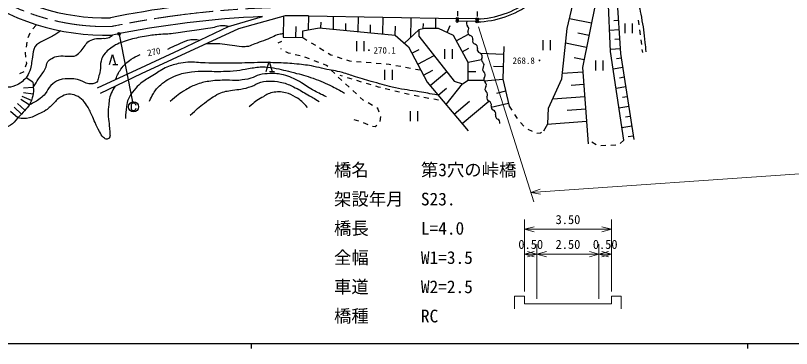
# Model space of a CAD drawing. Units: millimetres, scale not verified, with parts at other scales. Extents: x 40000 to 680000, y 20000 to 380000.
# Drawn here: x 120522 to 276853, y 204000 to 271079 of the extents above; entities that cross this region are included whole.
import ezdxf
from ezdxf.enums import TextEntityAlignment as Align

# ---------------------------------------------------------------- set-up
doc = ezdxf.new("R2010")
doc.units = ezdxf.units.MM
doc.header["$LTSCALE"] = 1000
doc.header["$PDMODE"] = 32
doc.header["$PDSIZE"] = 500
doc.linetypes.add('CHAIN', pattern=[18.5, 12, -1.5, 3.5, -1.5])
for name, color, linetype, lineweight in [('S-BGD', 7, 'Continuous', 25), ('S-BMK', 2, 'CHAIN', 13), ('S-STR-HTXT', 7, 'Continuous', 13), ('S-STR-STRC', 7, 'Continuous', 25), ('S-TTL-BAND', 7, 'Continuous', 25)]:
    doc.layers.add(name, color=color, linetype=linetype, lineweight=lineweight)
doc.styles.add('ＭＳ ゴシック', font='')
doc.styles.get('ＭＳ ゴシック').set_extended_font_data('MS Gothic')

msp = doc.modelspace()

# ---------------------------------------------------------------- linework, layer by layer
at = {"layer": 'S-BGD'}
for p, q in [((240400, 263839), (239543, 282874)), ((231635, 268491), (234107, 278569)), ((241365, 279619), (242435, 263432)), ((237530, 274291), (234772, 260600)), ((163440, 268892), (170283, 270850)), ((174853, 270985), (165443, 268412)), ((174533, 270897), (174455, 266692)), ((179536, 271008), (179483, 268178)), ((179545, 271008), (209530, 270455)), ((184535, 270916), (184487, 268336)), ((189534, 270824), (189479, 267849)), ((194533, 270732), (194471, 267363)), ((200148, 270628), (200073, 266608)), ((205147, 270536), (205109, 268465)), ((209530, 270455), (209521, 269955)), ((213530, 270381), (209530, 270455)), ((209558, 271955), (209540, 270955)), ((213557, 271881), (213539, 270881)), ((124005, 268418), (124680, 269156)), ((153548, 264166), (163440, 268892)), ((182013, 269771), (181991, 268579)), ((187009, 269481), (186983, 268093)), ((192004, 269192), (191975, 267606)), ((197000, 268902), (196967, 267119)), ((202627, 269473), (202606, 268364)), ((207476, 267662), (208121, 269066)), ((213521, 269881), (209521, 269955)), ((213521, 269881), (213519, 269778)), ((213530, 270381), (213521, 269881)), ((236571, 269531), (232110, 270429)), ((241996, 270074), (241079, 270013)), ((243283, 269491), (243283, 267491)), ((244783, 269491), (244783, 267491)), ((245951, 270166), (246082, 269175)), ((123077, 266663), (123494, 267572)), ((165443, 268412), (145818, 259360)), ((176995, 268838), (176955, 266665)), ((178373, 267968), (181730, 268605)), ((178373, 266650), (178373, 267968)), ((181730, 268605), (196985, 267118)), ((201756, 268188), (198881, 265488)), ((202939, 268433), (201756, 268188)), ((201756, 268188), (201797, 266924)), ((205711, 268473), (202939, 268433)), ((208728, 267087), (205711, 268473)), ((230589, 258318), (231635, 268491)), ((236077, 267080), (233830, 267532)), ((242120, 268202), (240209, 268076)), ((246213, 268184), (246343, 267192)), ((173470, 265599), (174188, 265936)), ((174421, 266693), (178373, 266650)), ((178373, 266650), (179225, 266127)), ((189216, 265890), (189216, 263890)), ((190716, 265890), (190716, 263890)), ((196985, 267118), (199705, 264781)), ((201797, 266924), (208891, 257873)), ((211705, 261583), (208728, 267087)), ((209326, 265981), (211784, 267310)), ((226756, 266114), (226756, 264114)), ((228256, 266114), (228256, 264114)), ((242246, 266291), (241291, 266228)), ((246474, 266201), (246605, 265209)), ((122715, 264697), (122891, 265682)), ((174134, 264285), (173955, 264389)), ((180077, 265605), (180930, 265082)), ((181782, 264559), (182635, 264036)), ((199705, 264781), (203444, 257684)), ((200384, 263491), (201836, 264256)), ((206978, 264323), (206978, 262323)), ((208478, 264323), (208478, 262323)), ((210516, 263782), (211864, 264511)), ((218926, 264859), (218679, 258246)), ((235584, 264629), (231326, 265486)), ((242373, 264380), (240381, 264249)), ((246735, 264218), (246812, 263635)), ((122521, 263605), (122540, 263713)), ((122625, 262720), (122521, 263605)), ((139442, 261224), (140042, 263224)), ((140042, 263224), (140642, 261224)), ((146779, 261042), (153548, 264166)), ((175504, 263493), (175000, 263785)), ((175912, 263403), (175504, 263493)), ((177864, 262971), (176888, 263187)), ((179756, 262336), (178823, 262698)), ((183487, 263513), (184029, 263181)), ((184029, 263181), (184375, 263067)), ((185325, 262754), (186275, 262441)), ((201550, 261279), (204856, 263021)), ((218866, 263242), (214273, 263414)), ((243060, 245959), (240400, 263839)), ((242435, 263432), (245082, 246128)), ((122565, 260756), (122769, 261497)), ((122769, 261497), (122742, 261727)), ((140142, 261224), (141142, 261224)), ((171005, 259823), (171605, 261823)), ((171605, 261823), (172205, 259823)), ((181621, 261613), (180688, 261974)), ((183204, 260999), (182553, 261251)), ((187224, 262128), (187800, 261939)), ((187800, 261939), (188193, 261907)), ((189190, 261827), (190186, 261746)), ((191183, 261666), (192180, 261585)), ((193177, 261505), (194173, 261425)), ((195170, 261344), (195771, 261296)), ((195771, 261296), (196161, 261222)), ((214392, 262129), (211705, 261583)), ((211705, 258036), (211705, 261583)), ((235090, 262178), (233080, 262583)), ((237354, 262009), (237354, 260009)), ((238854, 262009), (238854, 260009)), ((242581, 262477), (241614, 262329)), ((121372, 259373), (122266, 259820)), ((137007, 256517), (146779, 261042)), ((171705, 259823), (172705, 259823)), ((183419, 260787), (183204, 260999)), ((184844, 259384), (184131, 260086)), ((194888, 260144), (194888, 258144)), ((196388, 260144), (196388, 258144)), ((197144, 261036), (198126, 260851)), ((199109, 260665), (200092, 260480)), ((201074, 260294), (202057, 260108)), ((202715, 259067), (204569, 260044)), ((204055, 256957), (207405, 259770)), ((211705, 259809), (213231, 259809)), ((218773, 260744), (216827, 260817)), ((234840, 259691), (230699, 259384)), ((234772, 260600), (235913, 245197)), ((242871, 260584), (240928, 260287)), ((124001, 257676), (122645, 258558)), ((145818, 259360), (137567, 255395)), ((186269, 257980), (185556, 258682)), ((185880, 259061), (186360, 258915)), ((187317, 258624), (188274, 258333)), ((189231, 258043), (190188, 257752)), ((210563, 257343), (211705, 258036)), ((211705, 258036), (214891, 258036)), ((214944, 257905), (218679, 258246)), ((218679, 258246), (219962, 252818)), ((227927, 252423), (230589, 258318)), ((243169, 258636), (242195, 258487)), ((124103, 256594), (122108, 256457)), ((187738, 256623), (187001, 257300)), ((191145, 257461), (192101, 257171)), ((193058, 256880), (193583, 256721)), ((193583, 256721), (194022, 256615)), ((203444, 257684), (211688, 247868)), ((205663, 255042), (207329, 256441)), ((207271, 253128), (210563, 257343)), ((208891, 257873), (210563, 257343)), ((235024, 257198), (232468, 257008)), ((243468, 256680), (241504, 256379)), ((124079, 255232), (122100, 255516)), ((189211, 255271), (188474, 255947)), ((194994, 256380), (195966, 256145)), ((196938, 255910), (197910, 255675)), ((198882, 255440), (199854, 255205)), ((200834, 255006), (201817, 254823)), ((219254, 255813), (217426, 255381)), ((122417, 251990), (120951, 253349)), ((123279, 253066), (121584, 254127)), ((123737, 253984), (121883, 254733)), ((190540, 254050), (189947, 254594)), ((190710, 253954), (190540, 254050)), ((192451, 252969), (191581, 253462)), ((202800, 254640), (203783, 254457)), ((204766, 254273), (205749, 254090)), ((208878, 251213), (212002, 253837)), ((210486, 249299), (215873, 253823)), ((219829, 253380), (216329, 252552)), ((235209, 254704), (228741, 254225)), ((243768, 254716), (242786, 254565)), ((121010, 250447), (119496, 251754)), ((121703, 251233), (120240, 252598)), ((193494, 252379), (193321, 252477)), ((193796, 251637), (193494, 252379)), ((200037, 251785), (200037, 249785)), ((201537, 251785), (201537, 249785)), ((219962, 252818), (220509, 251980)), ((227737, 249286), (227927, 252423)), ((235394, 252211), (231637, 251933)), ((244070, 252744), (242090, 252441)), ((188672, 250142), (189626, 249844)), ((193964, 249712), (194106, 250702)), ((221056, 251143), (221603, 250306)), ((244373, 250764), (243383, 250612)), ((190570, 249517), (191497, 249142)), ((192435, 248808), (192999, 248732)), ((192999, 248732), (193336, 249001)), ((222264, 249557), (222934, 248814)), ((226976, 247859), (227737, 249286)), ((235578, 249718), (227654, 249131)), ((244676, 248784), (242685, 248480)), ((223705, 248208), (224611, 247787)), ((225526, 247406), (226309, 247460)), ((226309, 247460), (226494, 247571)), ((237499, 245043), (236652, 245575)), ((243060, 245959), (242324, 245282)), ((244978, 246804), (243979, 246651)), ((239434, 244874), (238435, 244840)), ((241432, 244974), (240433, 244913))]:
    msp.add_line(p, q, dxfattribs=at)
for centre, radius, start, end in [((138715, 313852), 43250, 233.2235, 271.21669), ((138715, 313852), 46750, 233.2235, 271.6149), ((178117, 82763), 191750, 93.48263, 101.57762), ((212838, 289116), 18750, 272.11483, 306.21113), ((212838, 289116), 19350, 272.0164, 306.14571), ((178117, 82763), 188250, 92.38517, 101.67186), ((178117, 82763), 188250, 89.56541, 90.99338), ((212082, 269459), 725, 140.71109, 227.91673), ((211110, 268383), 725, 320.71109, 47.91673), ((212371, 267735), 725, 164.86638, 252.07202), ((211925, 266355), 725, 344.86638, 72.07202), ((213325, 265976), 725, 164.86638, 252.07202), ((212878, 264597), 725, 344.86638, 72.07202), ((214278, 264218), 725, 164.86638, 252.07202), ((213832, 262839), 725, 344.86638, 72.07202), ((215112, 262215), 725, 143.19433, 230.39997), ((214188, 261098), 725, 323.19433, 50.39997), ((215349, 260229), 725, 143.19433, 230.39997), ((214424, 259112), 725, 323.19433, 50.39997), ((215585, 258243), 725, 143.19433, 230.39997), ((215822, 256257), 725, 143.19433, 230.39997), ((214661, 257126), 725, 323.19433, 50.39997), ((214898, 255140), 725, 323.19433, 50.39997), ((216169, 254485), 725, 162.26411, 249.46975), ((215660, 253127), 725, 342.26411, 69.46975), ((217041, 252685), 725, 162.26411, 249.46975), ((216533, 251327), 725, 342.26411, 69.46975), ((217914, 250886), 725, 162.26411, 249.46975), ((217405, 249528), 725, 342.26411, 69.46975)]:
    msp.add_arc(centre, radius, start, end, dxfattribs=at)
for points, knots in [([(245606, 275311), (246136, 273140), (246279, 272530), (246610, 270727), (246971, 268752), (247115, 267633), (247332, 265637), (247413, 264901), (247442, 264659), (247521, 263751)], [0, 0, 0, 0, 1, 1, 1, 2, 2, 2, 3, 3, 3, 3]), ([(163440, 268892), (163029, 268973), (162877, 268973), (162514, 268992), (161448, 269048), (160873, 268712), (159819, 268547), (158357, 268318), (157533, 268222), (156069, 268008), (154595, 267792), (153777, 267610), (152296, 267446), (151174, 267321), (150538, 267343), (149414, 267235), (148285, 267126), (147648, 267083), (146532, 266883), (145225, 266649), (144492, 266492), (143227, 266086), (142062, 265713), (141344, 265587), (140321, 264915), (139460, 264348), (138957, 264000), (138330, 263181), (137998, 262748), (137907, 262435), (137744, 261915), (137515, 261188), (137708, 260722), (137580, 259970), (137488, 259429), (137394, 259133), (137228, 258611), (137110, 258238), (137178, 257923), (136877, 257673), (136379, 257261), (135905, 257281), (135260, 257322), (134489, 257371), (134170, 257847), (133432, 258072), (132820, 258258), (132454, 258302), (131815, 258330), (130812, 258373), (130215, 258360), (129260, 258048), (128539, 257813), (128202, 257485), (127643, 256970), (127066, 256439), (127040, 255892), (126519, 255307), (126161, 254905), (125927, 254709), (125511, 254369), (124729, 253730), (124336, 253588), (123279, 253066)], [0, 0, 0, 0, 1, 1, 1, 2, 2, 2, 3, 3, 3, 4, 4, 4, 5, 5, 5, 6, 6, 6, 7, 7, 7, 8, 8, 8, 9, 9, 9, 10, 10, 10, 11, 11, 11, 12, 12, 12, 13, 13, 13, 14, 14, 14, 15, 15, 15, 16, 16, 16, 17, 17, 17, 18, 18, 18, 19, 19, 19, 20, 20, 20, 21, 21, 21, 21]), ([(129615, 267997), (128728, 267405), (128477, 267231), (127711, 266801), (127080, 266448), (126681, 266333), (126064, 265956), (125384, 265540), (124830, 265434), (124417, 264753), (123990, 264050), (124103, 263509), (123927, 262705), (123691, 261633), (123798, 260966), (123393, 259945), (123165, 259373), (123051, 259020), (122645, 258558), (121955, 257774), (121476, 257332), (120499, 256962), (119048, 256412), (118086, 256623), (116536, 256695), (115485, 256744), (114905, 256887), (113865, 257051), (112749, 257227), (112133, 257380), (111016, 257541), (110356, 257636), (110140, 257667), (109324, 257764)], [0, 0, 0, 0, 1, 1, 1, 2, 2, 2, 3, 3, 3, 4, 4, 4, 5, 5, 5, 6, 6, 6, 7, 7, 7, 8, 8, 8, 9, 9, 9, 10, 10, 10, 11, 11, 11, 11]), ([(174468, 267391), (174072, 267363), (173937, 267339), (173604, 267265), (173040, 267139), (172762, 266941), (172228, 266721), (171551, 266441), (171185, 266249), (170501, 265985), (169823, 265724), (169424, 265629), (168742, 265377), (168226, 265188), (167969, 264978), (167431, 264866), (166916, 264758), (166612, 264779), (166087, 264802), (165332, 264834), (164918, 264961), (164168, 265058), (163381, 265159), (162943, 265242), (162153, 265313), (160861, 265430), (160397, 265395), (158833, 265363)], [0, 0, 0, 0, 1, 1, 1, 2, 2, 2, 3, 3, 3, 4, 4, 4, 5, 5, 5, 6, 6, 6, 7, 7, 7, 8, 8, 8, 9, 9, 9, 9]), ([(124103, 256594), (124608, 257435), (124744, 257656), (125171, 258326), (125684, 259128), (126104, 259499), (126528, 260352), (126796, 260892), (126706, 261312), (127054, 261804), (127280, 262123), (127493, 262240), (127836, 262426), (128317, 262689), (128620, 262799), (129161, 262889), (129892, 263011), (130318, 262881), (131059, 262889), (131558, 262895), (131855, 262787), (132336, 262921), (132860, 263067), (133096, 263322), (133501, 263687), (133905, 264052), (134042, 264343), (134378, 264772), (134672, 265147), (134736, 265453), (135112, 265745), (135572, 266103), (135904, 266224), (136468, 266368), (136996, 266502), (137314, 266437), (137857, 266479), (138355, 266518), (138663, 266405), (139133, 266575), (139520, 266715), (139687, 266835), (140033, 267121)], [0, 0, 0, 0, 1, 1, 1, 2, 2, 2, 3, 3, 3, 4, 4, 4, 5, 5, 5, 6, 6, 6, 7, 7, 7, 8, 8, 8, 9, 9, 9, 10, 10, 10, 11, 11, 11, 12, 12, 12, 13, 13, 13, 14, 14, 14, 14]), ([(151178, 264327), (152159, 264775), (152410, 264891), (153205, 265241), (153995, 265589), (154402, 265886), (155233, 266116), (155716, 266249), (156004, 266276), (156505, 266275), (156968, 266274), (157154, 266242), (157682, 266141)], [0, 0, 0, 0, 1, 1, 1, 2, 2, 2, 3, 3, 3, 4, 4, 4, 4]), ([(140724, 258238), (141082, 259179), (141248, 259540), (141755, 260271), (142393, 261192), (142893, 261635), (143823, 262259), (144480, 262701), (144774, 262857), (145612, 263213)], [0, 0, 0, 0, 1, 1, 1, 2, 2, 2, 3, 3, 3, 3]), ([(124001, 257676), (124157, 256143), (124264, 255330), (123737, 253984), (123250, 252739), (122610, 252214), (121703, 251233), (120576, 250016), (120044, 249053), (118500, 248445), (116865, 247802), (115752, 247792), (114017, 248069), (113015, 248228), (112390, 248340), (111568, 248935), (110316, 249841), (109853, 250657), (109006, 251949), (107985, 253507), (107599, 254504), (106934, 256244), (106450, 257511), (106353, 258280), (106030, 259597), (105846, 260346), (105786, 260589), (105578, 261519)], [0, 0, 0, 0, 1, 1, 1, 2, 2, 2, 3, 3, 3, 4, 4, 4, 5, 5, 5, 6, 6, 6, 7, 7, 7, 8, 8, 8, 9, 9, 9, 9]), ([(205663, 255042), (203793, 255376), (203318, 255460), (201814, 255718), (199953, 256037), (198891, 256110), (197046, 256508), (195333, 256878), (194398, 257188), (192710, 257658), (191253, 258065), (190444, 258319), (188997, 258760), (187975, 259072), (187416, 259294), (186385, 259575), (184974, 259960), (184148, 260025), (182720, 260342), (181904, 260523), (181456, 260665), (180636, 260821), (179299, 261075), (178540, 261171), (177186, 261300), (175748, 261437), (174940, 261488), (173497, 261539), (171860, 261598), (170942, 261598), (169304, 261587), (167264, 261574), (166122, 261480), (164082, 261468), (161985, 261455), (160811, 261467), (158715, 261515), (157367, 261546), (156613, 261724), (155265, 261659), (154492, 261622), (154057, 261563), (153301, 261396), (152249, 261163), (151661, 260976), (150690, 260509), (149652, 260011), (149148, 259589), (148174, 258976), (147212, 258370), (146607, 258119), (145731, 257395), (145164, 256927), (144908, 256593), (144437, 256029), (143919, 255410), (143609, 255058), (143263, 254328), (142983, 253738), (142997, 253343), (142880, 252699), (142712, 251775), (142714, 251425), (142664, 250304)], [0, 0, 0, 0, 1, 1, 1, 2, 2, 2, 3, 3, 3, 4, 4, 4, 5, 5, 5, 6, 6, 6, 7, 7, 7, 8, 8, 8, 9, 9, 9, 10, 10, 10, 11, 11, 11, 12, 12, 12, 13, 13, 13, 14, 14, 14, 15, 15, 15, 16, 16, 16, 17, 17, 17, 18, 18, 18, 19, 19, 19, 20, 20, 20, 21, 21, 21, 21]), ([(147527, 253801), (147820, 254532), (147939, 254781), (148294, 255359), (148767, 256128), (149097, 256540), (149779, 257131), (150842, 258052), (151565, 258454), (152870, 258976), (154033, 259442), (154742, 259578), (155984, 259743), (156996, 259877), (157575, 259823), (158595, 259838), (160093, 259861), (160932, 259795), (162429, 259838), (163478, 259869), (164069, 259885), (165112, 260006), (166026, 260112), (166525, 260261), (167436, 260390), (168509, 260541), (169107, 260735), (170191, 260725), (171083, 260716), (171585, 260655), (172466, 260509), (174095, 260241), (174992, 259998), (176587, 259575), (178133, 259165), (179015, 258976), (180516, 258425), (182063, 257858), (182925, 257512), (184397, 256772), (185359, 256289), (185691, 256113), (186817, 255454)], [0, 0, 0, 0, 1, 1, 1, 2, 2, 2, 3, 3, 3, 4, 4, 4, 5, 5, 5, 6, 6, 6, 7, 7, 7, 8, 8, 8, 9, 9, 9, 10, 10, 10, 11, 11, 11, 12, 12, 12, 13, 13, 13, 14, 14, 14, 14]), ([(183199, 254688), (181842, 255315), (181448, 255496), (180372, 256101), (179313, 256697), (178811, 257186), (177737, 257754), (176525, 258396), (175833, 258788), (174503, 259120), (173481, 259375), (172872, 259411), (171820, 259383), (170971, 259361), (170487, 259324), (169664, 259120), (168953, 258944), (168620, 258645), (167915, 258449), (167007, 258197), (166480, 258110), (165543, 258018), (164537, 257919), (163966, 258064), (162956, 258042), (161747, 258015), (161063, 258040), (159865, 257874), (158790, 257725), (158185, 257602), (157158, 257251), (156204, 256925), (155711, 256624), (154834, 256125), (153504, 255368), (153071, 254943), (151696, 253777)], [0, 0, 0, 0, 1, 1, 1, 2, 2, 2, 3, 3, 3, 4, 4, 4, 5, 5, 5, 6, 6, 6, 7, 7, 7, 8, 8, 8, 9, 9, 9, 10, 10, 10, 11, 11, 11, 12, 12, 12, 12]), ([(140572, 256839), (140168, 256243), (140046, 256001), (139797, 255421), (139371, 254428), (139385, 253780), (139254, 252707), (139160, 251930), (139168, 251485), (139213, 250704), (139256, 249950), (139354, 249535), (139421, 248783), (139467, 248279), (139486, 247995), (139505, 247489), (139517, 247163), (139624, 246958), (139505, 246654), (139400, 246386), (139245, 246210), (138962, 246153), (138655, 246092), (138493, 246327), (138252, 246529), (137830, 246884), (137743, 247225), (137459, 247698), (137055, 248374), (136866, 248776), (136541, 249493), (136278, 250072), (136181, 250419), (135915, 250996), (135535, 251817), (135327, 252286), (134829, 253041), (134499, 253544), (134278, 253813), (133827, 254210), (133318, 254660), (132971, 254876), (132325, 255087), (131766, 255270), (131402, 255267), (130822, 255170), (130117, 255053), (129789, 254730), (129194, 254336), (128800, 254074), (128665, 253821), (128317, 253501), (127671, 252906), (127384, 252475), (126647, 251998), (126109, 251649), (125767, 251520), (125186, 251246), (124479, 250914), (124110, 250633), (123349, 250453), (122460, 250244), (122017, 250322), (121010, 250447)], [0, 0, 0, 0, 1, 1, 1, 2, 2, 2, 3, 3, 3, 4, 4, 4, 5, 5, 5, 6, 6, 6, 7, 7, 7, 8, 8, 8, 9, 9, 9, 10, 10, 10, 11, 11, 11, 12, 12, 12, 13, 13, 13, 14, 14, 14, 15, 15, 15, 16, 16, 16, 17, 17, 17, 18, 18, 18, 19, 19, 19, 20, 20, 20, 21, 21, 21, 21]), ([(155721, 250974), (157016, 252185), (157407, 252560), (158595, 253442), (159698, 254261), (160300, 254773), (161542, 255359), (162530, 255824), (163176, 255855), (164249, 256053), (164898, 256173), (165277, 256129), (165926, 256245), (166746, 256392), (167198, 256527), (167987, 256796), (168768, 257062), (169129, 257423), (169927, 257634), (170745, 257851), (171237, 257864), (172083, 257850), (173028, 257835), (173564, 257752), (174479, 257515), (175458, 257260), (175964, 256973), (176875, 256532), (177908, 256032), (178443, 255668), (179438, 255095), (180332, 254580), (180616, 254411), (181714, 253753)], [0, 0, 0, 0, 1, 1, 1, 2, 2, 2, 3, 3, 3, 4, 4, 4, 5, 5, 5, 6, 6, 6, 7, 7, 7, 8, 8, 8, 9, 9, 9, 10, 10, 10, 11, 11, 11, 11]), ([(179366, 252580), (178379, 253597), (178028, 254031), (176946, 254640), (176201, 255060), (175764, 255298), (174934, 255502), (173925, 255750), (173298, 255729), (172275, 255550), (171380, 255393), (170961, 255010), (170167, 254568), (169077, 253962), (168716, 253630), (167579, 252699)], [0, 0, 0, 0, 1, 1, 1, 2, 2, 2, 3, 3, 3, 4, 4, 4, 5, 5, 5, 5])]:
    msp.add_open_spline(points, degree=3, knots=knots, dxfattribs=at)
for p in [(209530, 270455), (213530, 270381), (209521, 269955), (213521, 269881)]:
    msp.add_point(p, dxfattribs=at)
at = {"layer": 'S-BMK'}
for centre, radius, start, end in [((138715, 313852), 45000, 233.2235, 271.42116), ((178117, 82763), 190000, 89.7887, 101.62488)]:
    msp.add_arc(centre, radius, start, end, dxfattribs=at)
at = {"layer": 'S-STR-HTXT'}
for p, q in [((213819, 268824), (224937, 233533)), ((391111, 246938), (224336, 235440)), ((226227, 236089), (224336, 235440)), ((224336, 235440), (226299, 235057)), ((223070, 215510), (223070, 230010)), ((240570, 215510), (240570, 230010)), ((225002, 228528), (223070, 228010)), ((240570, 228010), (238638, 228528)), ((223070, 228010), (225002, 227493)), ((223070, 228010), (240570, 228010)), ((238638, 227493), (240570, 228010)), ((225570, 214010), (225570, 225010)), ((238070, 214010), (238070, 225010)), ((225002, 223528), (223070, 223010)), ((223070, 223010), (225570, 223010)), ((223070, 223010), (225002, 222493)), ((225570, 223010), (223638, 223528)), ((223638, 222493), (225570, 223010)), ((227502, 223528), (225570, 223010)), ((225570, 223010), (238070, 223010)), ((225570, 223010), (227502, 222493)), ((238070, 223010), (236138, 223528)), ((236138, 222493), (238070, 223010)), ((240002, 223528), (238070, 223010)), ((238070, 223010), (240570, 223010)), ((238070, 223010), (240002, 222493)), ((240570, 223010), (238638, 223528)), ((238638, 222493), (240570, 223010)), ((221070, 214510), (223070, 214510)), ((221070, 214510), (221070, 212010)), ((223070, 213010), (223070, 214510)), ((240570, 213010), (240570, 214510)), ((240570, 214510), (242570, 214510)), ((242570, 214510), (242570, 212010)), ((223070, 213010), (225570, 213010)), ((225570, 213010), (238070, 213010)), ((238070, 213010), (240570, 213010))]:
    msp.add_line(p, q, dxfattribs=at)
at = {"layer": 'S-STR-STRC'}
for p, q in [((141407, 267247), (144110, 253663)), ((143805, 252932), (143805, 252432))]:
    msp.add_line(p, q, dxfattribs=at)
for centre, radius in [((141378, 267394), 150), ((141378, 267394), 120), ((141378, 267394), 90), ((141378, 267394), 60), ((141378, 267394), 30), ((144305, 252682), 1000)]:
    msp.add_circle(centre, radius, dxfattribs=at)
for centre, start, end in [((144305, 252932), 0, 180), ((144305, 252432), 180, 0)]:
    msp.add_arc(centre, 500, start, end, dxfattribs=at)
msp.add_point((141378, 267394), dxfattribs=at)
at = {"layer": 'S-TTL-BAND'}
for p, q in [((40000, 205000), (579000, 205000)), ((168000, 205000), (168000, 204000)), ((268000, 205000), (268000, 204000))]:
    msp.add_line(p, q, dxfattribs=at)

# ---------------------------------------------------------------- texts
at = {"layer": 'S-BGD', "style": 'ＭＳ ゴシック'}
msp.add_text('270', height=1320, rotation=11.31, dxfattribs=at).set_placement((148395, 263770), align=Align.MIDDLE_CENTER)
for s, p in [('・270.1', (190802, 264063)), ('268.8・', (220661, 261992))]:
    msp.add_text(s, height=1320, dxfattribs=at).set_placement(p, align=Align.MIDDLE_LEFT)
at = {"layer": 'S-STR-HTXT', "style": 'ＭＳ ゴシック'}
for s, p in [('橋名\u3000\u3000\u3000第3穴の峠橋', (184687, 237940)), ('架設年月\u3000S23.', (184687, 232049)), ('橋長\u3000\u3000\u3000L=4.0', (184687, 226158)), ('全幅\u3000\u3000\u3000W1=3.5', (184687, 220267)), ('車道\u3000\u3000\u3000W2=2.5', (184687, 214376)), ('橋種\u3000\u3000\u3000RC', (184687, 208484))]:
    msp.add_text(s, height=2566, dxfattribs=at).set_placement(p, align=Align.BOTTOM_LEFT)
for s, p in [('3.50', (231820, 228510)), ('0.50', (224320, 223510)), ('2.50', (231820, 223510)), ('0.50', (239320, 223510))]:
    msp.add_text(s, height=1833, dxfattribs=at).set_placement(p, align=Align.BOTTOM_CENTER)

doc.saveas('drawing.dxf')
